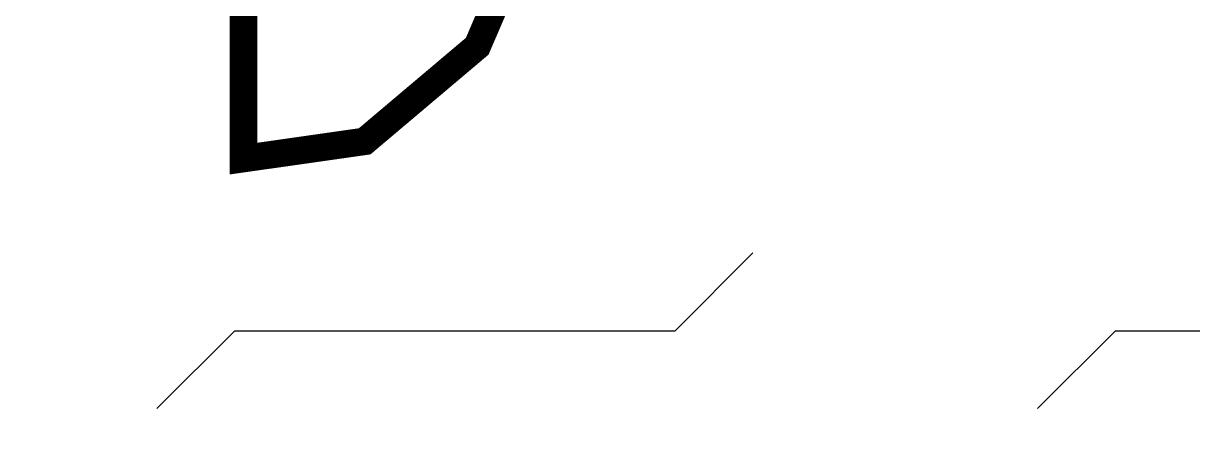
# Model space of a CAD drawing. Header units: inches. Extents: x 50027 to 54188, y -4291 to 1318.
# Drawn here: x 51662.357 to 51665.729, y -94.113 to -92.897 of the extents above; entities that cross this region are included whole.
import ezdxf

# ---------------------------------------------------------------- set-up
doc = ezdxf.new("R2010")
doc.units = ezdxf.units.IN
doc.linetypes.add('HIDDEN', pattern=[9.525, 6.35, -3.175])
doc.layers.add('ACQUA', color=7, linetype='Continuous', true_color=0x76b1f9)
doc.layers.add('water hatch', color=121, linetype='Continuous')

# ---------------------------------------------------------------- blocks, each defined once
blk = doc.blocks.new('FOUNTAIN')
at = {"layer": 'ACQUA', "linetype": 'Continuous', "const_width": 1.321, "elevation": -1.128}
blk.add_lwpolyline([(581.403, 402.197), (578.074, 396.791), (578.906, 391.385), (578.906, 385.979), (577.657, 380.574), (577.657, 375.168), (578.49, 369.346), (578.49, 358.119), (584.316, 358.951), (589.727, 363.525), (592.224, 369.346), (593.473, 374.752), (593.057, 380.158), (590.143, 385.564), (590.559, 390.969), (590.559, 396.375), (587.23, 401.781), (581.819, 402.197)], close=True, dxfattribs=at)

msp = doc.modelspace()

# ---------------------------------------------------------------- hatches: boundary and pattern name
at = {"layer": 'water hatch'}
h = msp.add_hatch(dxfattribs=at)
h.set_pattern_fill('FLEX', color=150, scale=0.2)
h.set_pattern_definition([(0, (-2543.1744, 4794.4451), (0, 1.27), [1.27, -1.27]), (45, (-2541.9044, 4794.4451), (0, 1.269999998), [0.3175, -1.161051226, 0.3175, -1.796051226])])
h.paths.add_polyline_path([(51619.55147, -90.77439), (51619.55147, -112.36017), (51621.96568, -114.77439), (51693.13725, -114.77439), (51695.55147, -112.36017), (51695.55147, -90.77439)])

# ---------------------------------------------------------------- block references
at = {"linetype": 'HIDDEN', "xscale": 0.0600000000000015, "yscale": 0.0600000000000015, "zscale": 0.0600000000000015}
msp.add_blockref('FOUNTAIN', (51628.28228, -114.77439, 0.0677), dxfattribs=at)

doc.saveas('drawing.dxf')
